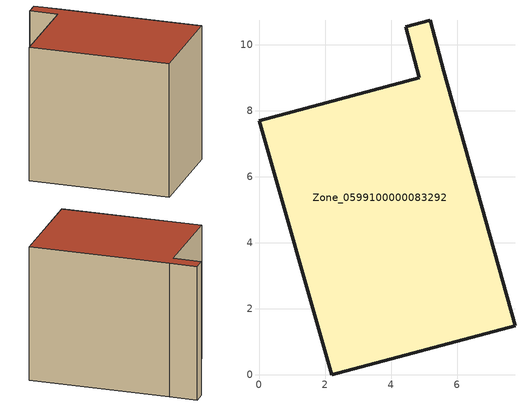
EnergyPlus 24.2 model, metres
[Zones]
Zone_0599100000083292
 floor ground (C_G): 4.86,8.99 4.45,10.54 5.18,10.74 5.59,9.19 7.75,1.49 2.21,0 0,7.69 z0
 wall outside (C_F): 2.21,0 7.75,1.49 5.59,9.19 5.18,10.74 4.45,10.54 4.86,8.99 0,7.69 2.21,0 z0:7.84
 roof outside (C_R): 4.45,10.54 4.86,8.99 0,7.69 2.21,0 7.75,1.49 5.59,9.19 5.18,10.74 z7.84
[BUILDING]
Pand.0599100000083292: North Axis=0; Terrain=City; Loads Convergence Tolerance Value=0.04; Temperature Convergence Tolerance Value=0.4; Solar Distribution=FullExterior; Maximum Number of Warmup Days=25; Minimum Number of Warmup Days=1
[Site:Location]
Rotterdam.The.Hague.AP_ZH_NLD Design_Conditions: Latitude=51.96; Longitude=4.45; Time Zone=1; Elevation=-4.5
[SITE:GROUNDTEMPERATURE:BUILDINGSURFACE]
18, 18, 18, 18, 18, 18, 18, 18, 18, 18, 18, 18
[MATERIAL] Thermal Absorptance=0.9; Solar Absorptance=0.7; Visible Absorptance=0.7
Name | Roughness | Thickness | Conductivity | Density | Specific Heat
G.TI.1946 | MediumSmooth | 0.15 | 1 | 540 | 1210
F.TI.1946 | Rough | 0.3 | 0.857143 | 1920 | 840
R.TI.1946 | MediumRough | 0.2 | 0.1 | 1500 | 1000
[CONSTRUCTION]
C_G: G.TI.1946
C_F: F.TI.1946
C_R: R.TI.1946
[ZONE]
Zone_0599100000083292: Type=1; Multiplier=1; Ceiling Height=Autocalculate; Volume=Autocalculate; Floor Area=autocalculate; Part of Total Floor Area=Yes
[ZONEINFILTRATION:DESIGNFLOWRATE]
Infil_Zone_0599100000083292: Zone or ZoneList or Space or SpaceList=Zone_0599100000083292; Schedule=AlwaysOn; Design Flow Rate Calculation Method=Flow/Area; Flow Rate per Floor Area=0.003; Constant Term Coefficient=1; Temperature Term Coefficient=0; Velocity Term Coefficient=0; Velocity Squared Term Coefficient=0
[HVACTEMPLATE:ZONE:IDEALLOADSAIRSYSTEM]
Zone_0599100000083292: Maximum Heating Supply Air Temperature=50; Minimum Cooling Supply Air Temperature=13; Maximum Heating Supply Air Humidity Ratio=0.0156; Minimum Cooling Supply Air Humidity Ratio=0.0077; Heating Limit=NoLimit; Cooling Limit=NoLimit; Dehumidification Control Type=ConstantSensibleHeatRatio; Cooling Sensible Heat Ratio=0.7; Dehumidification Setpoint=60; Humidification Control Type=None; Humidification Setpoint=30; Outdoor Air Method=None; Outdoor Air Flow Rate per Person=0.00944; Outdoor Air Flow Rate per Zone Floor Area=0; Outdoor Air Flow Rate per Zone=0; Demand Controlled Ventilation Type=None; Outdoor Air Economizer Type=NoEconomizer; Heat Recovery Type=None; Sensible Heat Recovery Effectiveness=0.7; Latent Heat Recovery Effectiveness=0.65
[ZONECONTROL:THERMOSTAT]
ThermostatControl_Zone_0599100000083292: Zone or ZoneList=Zone_0599100000083292; Control Type Schedule=DualSetpointControlType; Control 1=Thermostat_Zone_0599100000083292; Temperature Difference Between Cutout And Setpoint=0
[THERMOSTATSETPOINT:DUALSETPOINT]
Thermostat_Zone_0599100000083292: Heating Setpoint Temperature Schedule=HeatingSetpoint_Zone_0599100000083292; Cooling Setpoint Temperature Schedule=CoolingSetpoint_Zone_0599100000083292
[SCHEDULE:COMPACT]
HeatingSetpoint_Zone_0599100000083292: Through: 12/31, For: AllDays, Until: 24:00, 21
CoolingSetpoint_Zone_0599100000083292: Through: 12/31, For: AllDays, Until: 24:00, 24
DualSetpointControlType: Through: 12/31, For: AllDays, Until: 24:00, 4
AlwaysOn: Through: 12/31, For: AllDays, Until: 24:00, 1
